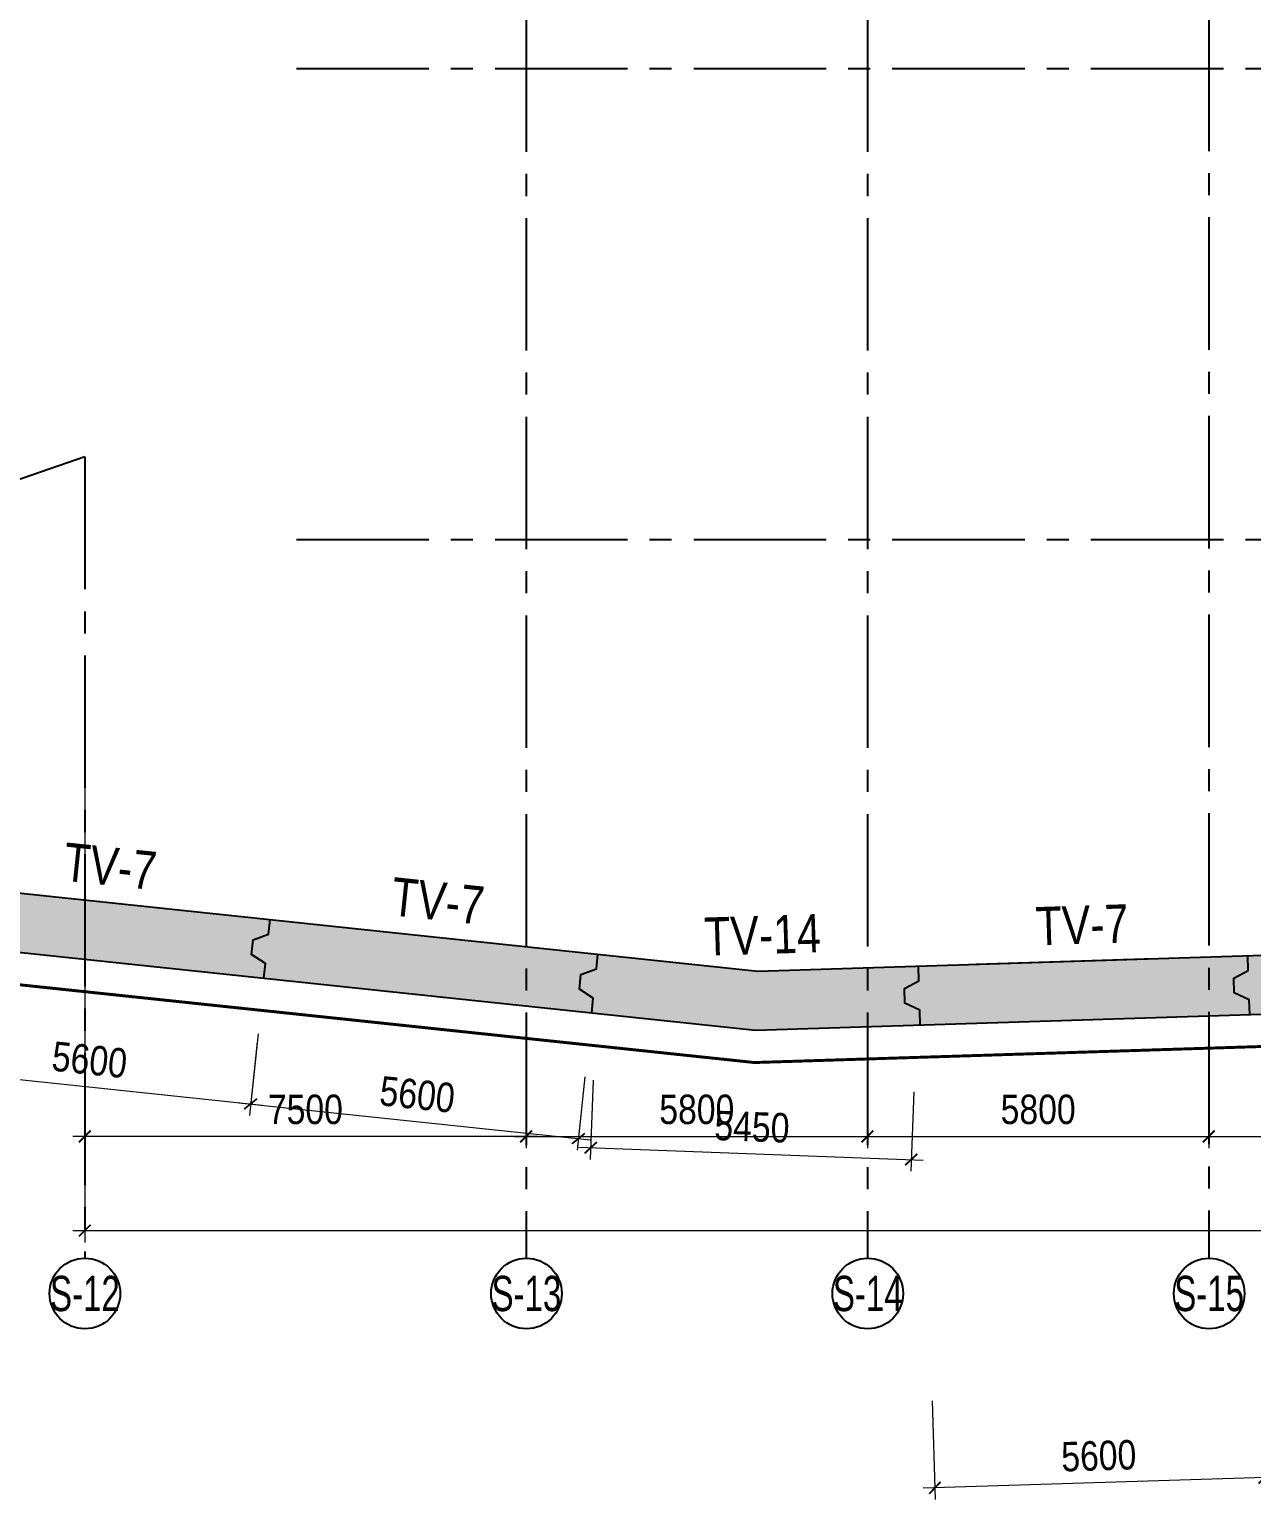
# Model space of a CAD drawing. Header units: millimetres. Extents: x 0 to 837459, y -815537 to -10000.
# Drawn here: x 572682 to 593447, y -544842 to -519862 of the extents above; entities that cross this region are included whole.
import ezdxf
from ezdxf.enums import TextEntityAlignment as Align
from ezdxf.xclip import XClip

# ---------------------------------------------------------------- set-up
doc = ezdxf.new("R2010")
doc.units = ezdxf.units.MM
doc.header["$LTSCALE"] = 100
doc.header["$XCLIPFRAME"] = 0
doc.header["$PDMODE"] = 32
doc.header["$PDSIZE"] = 2.5
for name, pattern in [('CENTER2', [1.125, 0.75, -0.125, 0.125, -0.125]), ('DASHDOT', [1, 0.5, -0.25, 0, -0.25]), ('DASHED', [4.5, 3, -1.5])]:
    doc.linetypes.add(name, pattern=pattern)
for name, color, linetype in [('ccu11-Dim', 8, 'Continuous'), ('ccu11-Khuat', 9, 'DASHED'), ('ccu12-Hatch', 250, 'Continuous'), ('ccu12-Truc', 13, 'CENTER2'), ('KT-Dim', 8, 'Continuous'), ('Xref_ST_MBDV Cot vach 30.7.2022$0$Xref_ST_MBDV Cot vach 30.7.2022|Xref_ST_MBDV Cot vach 30.7.2022|Xref_ST_MBDV Cot vach 30.7.2022|Xref_ST_MBDV Cot vach 30.7.2022|A-CORE-OTLN', 2, 'Continuous'), ('Xref_ST_MBDV Cot vach 30.7.2022$0$Xref_ST_MBDV Cot vach 30.7.2022|Xref_ST_MBDV Cot vach 30.7.2022|Xref_ST_MBDV Cot vach 30.7.2022|Xref_ST_MBDV Cot vach 30.7.2022|ccu12-Thay', 7, 'Continuous'), ('Xref_ST_MBDV Cot vach 30.7.2022|Xref_ST_MBDV Cot vach 30.7.2022|Xref_ST_MBDV Cot vach 30.7.2022|Xref_ST_MBDV Cot vach 30.7.2022|A-GRID-SYM', 50, 'Continuous')]:
    doc.layers.add(name, color=color, linetype=linetype)
doc.layers.add('ccu12-Tencaukien', color=9, linetype='Continuous', lineweight=15)
doc.styles.add('Arial', font='arial.ttf', dxfattribs={"width": 0.7})
doc.styles.add('Arial Narrow', font='ARIALN.TTF')
doc.styles.add('HBA-Text', font='GOTHIC.TTF')
doc.dimstyles.new('ccu12-200', dxfattribs={"dimscale": 200, "dimtxt": 2.5, "dimasz": 1, "dimexe": 1, "dimexo": 2, "dimgap": 1, "dimtad": 1, "dimdec": 0, "dimdsep": 46, "dimtxsty": 'Arial Narrow', "dimblk": 'ARCHTICK', "dimcen": -1, "dimdle": 1, "dimclrd": 256, "dimclre": 256, "dimclrt": 3, "dimadec": 0, "dimazin": 2, "dimtfac": 0.1, "dimtdec": 0, "dimtmove": 0, "dimatfit": 1, "dimldrblk": 'ARCHTICK', "dimfxl": 1, "dimtvp": 0.833333, "dimtolj": 1, "dimtzin": 12, "dimarcsym": 0})

# ---------------------------------------------------------------- blocks, each defined once
blk = doc.blocks.new('_ARCHTICK')
at = {"color": 0, "linetype": 'ByBlock', "const_width": 0.15}
blk.add_lwpolyline([(-0.5, -0.5), (0.5, 0.5)], dxfattribs=at)
blk = doc.blocks.new('*D223')
at = {"layer": 'ccu11-Dim', "lineweight": -2, "ltscale": 0.5, "transparency": 16777216}
for p, q in [((-32756, -7430), (-32703, -9107)), ((-38353, -7607), (-38300, -9284)), ((-32509, -8901), (-38506, -9090))]:
    blk.add_line(p, q, dxfattribs=at)
at = {"layer": 'Defpoints', "color": 0, "ltscale": 0.5, "transparency": 16777216}
for p in [(-38365, -7207), (-32768, -7030), (-38306, -9084)]:
    blk.add_point(p, dxfattribs=at)
at = {"layer": 'ccu11-Dim', "lineweight": -2, "ltscale": 0.5, "transparency": 16777216, "xscale": 200, "yscale": 200, "zscale": 200}
for p, rotation in [((-38306, -9084), 181.8102563568879), ((-32709, -8907), 1.810256356887825)]:
    blk.add_blockref('_ARCHTICK', p, dxfattribs=dict(at, rotation=rotation))
at = {"layer": 'ccu11-Dim', "color": 3, "ltscale": 0.5, "transparency": 16777216, "insert": (-35522, -8541), "char_height": 500, "attachment_point": 5, "rotation": 1.8103, "style": 'Arial Narrow', "bg_fill": 3, "box_fill_scale": 1.1, "bg_fill_color": 256, "bg_fill_true_color": 13158600, "bg_fill_transparency": 0}
blk.add_mtext('\\A1;5600', dxfattribs=at)
blk = doc.blocks.new('*D267')
at = {"layer": 'ccu11-Dim', "lineweight": -2, "ltscale": 0.5, "transparency": 16777216}
for p, q in [((-55376, -778), (-55523, -2171)), ((-49807, -1368), (-49954, -2760)), ((-55701, -1951), (-49734, -2582))]:
    blk.add_line(p, q, dxfattribs=at)
at = {"layer": 'Defpoints', "color": 0, "ltscale": 0.5, "transparency": 16777216}
for p in [(-55333, -381), (-49765, -970), (-49933, -2561)]:
    blk.add_point(p, dxfattribs=at)
at = {"layer": 'ccu11-Dim', "lineweight": -2, "ltscale": 0.5, "transparency": 16777216, "xscale": 200, "yscale": 200, "zscale": 200}
for p, rotation in [((-55502, -1972), 173.9587560428998), ((-49933, -2561), 353.9587560428998)]:
    blk.add_blockref('_ARCHTICK', p, dxfattribs=dict(at, rotation=rotation))
at = {"layer": 'ccu11-Dim', "color": 3, "ltscale": 0.5, "transparency": 16777216, "insert": (-52669, -1814), "char_height": 500, "attachment_point": 5, "rotation": 353.9588, "style": 'Arial Narrow', "bg_fill": 3, "box_fill_scale": 1.1, "bg_fill_color": 256, "bg_fill_true_color": 13158600, "bg_fill_transparency": 0}
blk.add_mtext('\\A1;5600', dxfattribs=at)
blk = doc.blocks.new('*D268')
at = {"layer": 'ccu11-Dim', "lineweight": -2, "ltscale": 0.5, "transparency": 16777216}
for p, q in [((-49822, -1511), (-49954, -2760)), ((-44253, -2100), (-44385, -3349)), ((-50132, -2540), (-44165, -3171))]:
    blk.add_line(p, q, dxfattribs=at)
at = {"layer": 'Defpoints', "color": 0, "ltscale": 0.5, "transparency": 16777216}
for p in [(-49780, -1113), (-44211, -1703), (-44364, -3150)]:
    blk.add_point(p, dxfattribs=at)
at = {"layer": 'ccu11-Dim', "lineweight": -2, "ltscale": 0.5, "transparency": 16777216, "xscale": 200, "yscale": 200, "zscale": 200}
for p, rotation in [((-49933, -2561), 173.9587560428998), ((-44364, -3150), 353.9587560428998)]:
    blk.add_blockref('_ARCHTICK', p, dxfattribs=dict(at, rotation=rotation))
at = {"layer": 'ccu11-Dim', "color": 3, "ltscale": 0.5, "transparency": 16777216, "insert": (-47101, -2403), "char_height": 500, "attachment_point": 5, "rotation": 353.9588, "style": 'Arial Narrow', "bg_fill": 3, "box_fill_scale": 1.1, "bg_fill_color": 256, "bg_fill_true_color": 13158600, "bg_fill_transparency": 0}
blk.add_mtext('\\A1;5600', dxfattribs=at)
blk = doc.blocks.new('*D269')
at = {"layer": 'ccu11-Dim', "lineweight": -2, "ltscale": 0.5, "transparency": 16777216}
for p, q in [((-44112, -2157), (-44161, -3505)), ((-38665, -2358), (-38715, -3706)), ((-44354, -3298), (-38508, -3514))]:
    blk.add_line(p, q, dxfattribs=at)
at = {"layer": 'Defpoints', "color": 0, "ltscale": 0.5, "transparency": 16777216}
for p in [(-44097, -1757), (-38651, -1958), (-38708, -3506)]:
    blk.add_point(p, dxfattribs=at)
at = {"layer": 'ccu11-Dim', "lineweight": -2, "ltscale": 0.5, "transparency": 16777216, "xscale": 200, "yscale": 200, "zscale": 200}
for p, rotation in [((-44154, -3305), 177.8845062021545), ((-38708, -3506), 357.8845062021545)]:
    blk.add_blockref('_ARCHTICK', p, dxfattribs=dict(at, rotation=rotation))
at = {"layer": 'ccu11-Dim', "color": 3, "ltscale": 0.5, "transparency": 16777216, "insert": (-41414, -2951), "char_height": 500, "attachment_point": 5, "rotation": 357.8845, "style": 'Arial Narrow', "bg_fill": 3, "box_fill_scale": 1.1, "bg_fill_color": 256, "bg_fill_true_color": 13158600, "bg_fill_transparency": 0}
blk.add_mtext('\\A1;5450', dxfattribs=at)
blk = doc.blocks.new('GRID-SYM-flat-73')
at = {"layer": 'Xref_ST_MBDV Cot vach 30.7.2022|Xref_ST_MBDV Cot vach 30.7.2022|Xref_ST_MBDV Cot vach 30.7.2022|Xref_ST_MBDV Cot vach 30.7.2022|A-GRID-SYM'}
blk.add_circle((0, 0, 0), 900, dxfattribs=at)
at = {"layer": 'Xref_ST_MBDV Cot vach 30.7.2022|Xref_ST_MBDV Cot vach 30.7.2022|Xref_ST_MBDV Cot vach 30.7.2022|Xref_ST_MBDV Cot vach 30.7.2022|A-GRID-SYM', "style": 'HBA-Text'}
blk.add_attdef('GRID', text='', height=900, rotation=359.6303, dxfattribs=at).set_placement((0, 0, 0), align=Align.MIDDLE_CENTER)
blk = doc.blocks.new('*D148')
at = {"layer": 'Defpoints', "color": 0, "transparency": 16777216}
for p in [(362499, -94047), (409199, -94047), (409199, -103941)]:
    blk.add_point(p, dxfattribs=at)
at = {"layer": 'KT-Dim', "lineweight": -2, "transparency": 16777216}
for p, q in [((362499, -94447), (362499, -104141)), ((409199, -94447), (409199, -104141)), ((362299, -103941), (409399, -103941))]:
    blk.add_line(p, q, dxfattribs=at)
at = {"layer": 'KT-Dim', "lineweight": -2, "transparency": 16777216, "xscale": 200, "yscale": 200, "zscale": 200, "rotation": 180}
blk.add_blockref('_ARCHTICK', (362499, -103941), dxfattribs=at)
at = {"layer": 'KT-Dim', "lineweight": -2, "transparency": 16777216, "xscale": 200, "yscale": 200, "zscale": 200}
blk.add_blockref('_ARCHTICK', (409199, -103941), dxfattribs=at)
at = {"layer": 'KT-Dim', "color": 3, "transparency": 16777216, "insert": (385849, -103485), "char_height": 500, "attachment_point": 5, "style": 'Arial Narrow'}
blk.add_mtext('\\A1;46700', dxfattribs=at)
blk = doc.blocks.new('*D133')
at = {"layer": 'Defpoints', "color": 0, "transparency": 16777216}
for p in [(375799, -100741), (381599, -100741), (381599, -102341)]:
    blk.add_point(p, dxfattribs=at)
at = {"layer": 'KT-Dim', "lineweight": -2, "transparency": 16777216}
for p, q in [((375799, -101141), (375799, -102541)), ((381599, -101141), (381599, -102541)), ((375599, -102341), (381799, -102341))]:
    blk.add_line(p, q, dxfattribs=at)
at = {"layer": 'KT-Dim', "lineweight": -2, "transparency": 16777216, "xscale": 200, "yscale": 200, "zscale": 200, "rotation": 180}
blk.add_blockref('_ARCHTICK', (375799, -102341), dxfattribs=at)
at = {"layer": 'KT-Dim', "lineweight": -2, "transparency": 16777216, "xscale": 200, "yscale": 200, "zscale": 200}
blk.add_blockref('_ARCHTICK', (381599, -102341), dxfattribs=at)
at = {"layer": 'KT-Dim', "color": 3, "transparency": 16777216, "insert": (378699, -101885), "char_height": 500, "attachment_point": 5, "style": 'Arial Narrow'}
blk.add_mtext('\\A1;5800', dxfattribs=at)
blk = doc.blocks.new('*D134')
at = {"layer": 'Defpoints', "color": 0, "transparency": 16777216}
for p in [(381599, -100741), (390299, -100741), (390299, -102341)]:
    blk.add_point(p, dxfattribs=at)
at = {"layer": 'KT-Dim', "lineweight": -2, "transparency": 16777216}
for p, q in [((381599, -101141), (381599, -102541)), ((390299, -101141), (390299, -102541)), ((381399, -102341), (390499, -102341))]:
    blk.add_line(p, q, dxfattribs=at)
at = {"layer": 'KT-Dim', "lineweight": -2, "transparency": 16777216, "xscale": 200, "yscale": 200, "zscale": 200, "rotation": 180}
blk.add_blockref('_ARCHTICK', (381599, -102341), dxfattribs=at)
at = {"layer": 'KT-Dim', "lineweight": -2, "transparency": 16777216, "xscale": 200, "yscale": 200, "zscale": 200}
blk.add_blockref('_ARCHTICK', (390299, -102341), dxfattribs=at)
at = {"layer": 'KT-Dim', "color": 3, "transparency": 16777216, "insert": (385949, -101885), "char_height": 500, "attachment_point": 5, "style": 'Arial Narrow'}
blk.add_mtext('\\A1;8700', dxfattribs=at)
blk = doc.blocks.new('*D138')
at = {"layer": 'Defpoints', "color": 0, "transparency": 16777216}
for p in [(369999, -100741), (375799, -100741), (375799, -102341)]:
    blk.add_point(p, dxfattribs=at)
at = {"layer": 'KT-Dim', "lineweight": -2, "transparency": 16777216}
for p, q in [((369999, -101141), (369999, -102541)), ((375799, -101141), (375799, -102541)), ((369799, -102341), (375999, -102341))]:
    blk.add_line(p, q, dxfattribs=at)
at = {"layer": 'KT-Dim', "lineweight": -2, "transparency": 16777216, "xscale": 200, "yscale": 200, "zscale": 200, "rotation": 180}
blk.add_blockref('_ARCHTICK', (369999, -102341), dxfattribs=at)
at = {"layer": 'KT-Dim', "lineweight": -2, "transparency": 16777216, "xscale": 200, "yscale": 200, "zscale": 200}
blk.add_blockref('_ARCHTICK', (375799, -102341), dxfattribs=at)
at = {"layer": 'KT-Dim', "color": 3, "transparency": 16777216, "insert": (372899, -101885), "char_height": 500, "attachment_point": 5, "style": 'Arial Narrow'}
blk.add_mtext('\\A1;5800', dxfattribs=at)
blk = doc.blocks.new('*D108')
at = {"layer": 'Defpoints', "color": 0, "transparency": 16777216}
for p in [(362499, -100741), (369999, -100741), (362499, -102341)]:
    blk.add_point(p, dxfattribs=at)
at = {"layer": 'KT-Dim', "lineweight": -2, "transparency": 16777216}
for p, q in [((362499, -101141), (362499, -102541)), ((369999, -101141), (369999, -102541)), ((370199, -102341), (362299, -102341))]:
    blk.add_line(p, q, dxfattribs=at)
at = {"layer": 'KT-Dim', "lineweight": -2, "transparency": 16777216, "xscale": 200, "yscale": 200, "zscale": 200, "rotation": 180}
blk.add_blockref('_ARCHTICK', (362499, -102341), dxfattribs=at)
at = {"layer": 'KT-Dim', "lineweight": -2, "transparency": 16777216, "xscale": 200, "yscale": 200, "zscale": 200}
blk.add_blockref('_ARCHTICK', (369999, -102341), dxfattribs=at)
at = {"layer": 'KT-Dim', "color": 3, "transparency": 16777216, "insert": (366249, -101885), "char_height": 500, "attachment_point": 5, "style": 'Arial Narrow'}
blk.add_mtext('\\A1;7500', dxfattribs=at)
blk = doc.blocks.new('Grid-ST-flat-3')
at = {"layer": 'ccu12-Truc', "ltscale": 30}
for p, q in [((381599.4, -66474.8), (381599.4, -104409.6)), ((369999.4, -69862.9), (369999.4, -104409.6)), ((375799.4, -69862.9), (375799.4, -104409.6)), ((366096.2, -84196.3), (425824, -84196.3)), ((362499.4, -90794.4), (320490.9, -105297.8)), ((362499.4, -90794.4), (362499.4, -104409.6)), ((366096.2, -92196.3), (425824, -92196.3))]:
    blk.add_line(p, q, dxfattribs=at)
at = {"layer": 'KT-Dim'}
ref = blk.add_blockref('GRID-SYM-flat-73', (362502.8, -105009.6, 0), dxfattribs=dict(at, xscale=0.6666666666666665, yscale=0.6666666666666665, zscale=0.6666666666666665, rotation=0.325197994598278))
ref.add_attrib('GRID', 'S-12', dxfattribs={"layer": 'Xref_ST_MBDV Cot vach 30.7.2022|Xref_ST_MBDV Cot vach 30.7.2022|Xref_ST_MBDV Cot vach 30.7.2022|Xref_ST_MBDV Cot vach 30.7.2022|A-GRID-SYM', "height": 600, "style": 'HBA-Text', "width": 0.7}).set_placement((362502.8, -105009.6, 0), align=Align.MIDDLE_CENTER)
ref = blk.add_blockref('GRID-SYM-flat-73', (370004.2, -105009.6), dxfattribs=dict(at, xscale=0.6666666666666665, yscale=0.6666666666666665, zscale=0.6666666666666665, rotation=0.325197994598278))
ref.add_attrib('GRID', 'S-13', dxfattribs={"layer": 'Xref_ST_MBDV Cot vach 30.7.2022|Xref_ST_MBDV Cot vach 30.7.2022|Xref_ST_MBDV Cot vach 30.7.2022|Xref_ST_MBDV Cot vach 30.7.2022|A-GRID-SYM', "height": 600, "style": 'HBA-Text', "width": 0.7}).set_placement((370004.2, -105009.6, 0), align=Align.MIDDLE_CENTER)
ref = blk.add_blockref('GRID-SYM-flat-73', (375804.2, -105009.6), dxfattribs=dict(at, xscale=0.6666666666666665, yscale=0.6666666666666665, zscale=0.6666666666666665, rotation=0.325197994598278))
ref.add_attrib('GRID', 'S-14', dxfattribs={"layer": 'Xref_ST_MBDV Cot vach 30.7.2022|Xref_ST_MBDV Cot vach 30.7.2022|Xref_ST_MBDV Cot vach 30.7.2022|Xref_ST_MBDV Cot vach 30.7.2022|A-GRID-SYM', "height": 600, "style": 'HBA-Text', "width": 0.7}).set_placement((375804.2, -105009.6, 0), align=Align.MIDDLE_CENTER)
ref = blk.add_blockref('GRID-SYM-flat-73', (381604.2, -105009.6), dxfattribs=dict(at, xscale=0.6666666666666665, yscale=0.6666666666666665, zscale=0.6666666666666665, rotation=0.325197994598278))
ref.add_attrib('GRID', 'S-15', dxfattribs={"layer": 'Xref_ST_MBDV Cot vach 30.7.2022|Xref_ST_MBDV Cot vach 30.7.2022|Xref_ST_MBDV Cot vach 30.7.2022|Xref_ST_MBDV Cot vach 30.7.2022|A-GRID-SYM', "height": 600, "style": 'HBA-Text', "width": 0.7}).set_placement((381604.2, -105009.6, 0), align=Align.MIDDLE_CENTER)
for base, p1, p2, picture, middle in [((409199.4, -103940.5), (362499.4, -94047.1), (409199.4, -94047.1), '*D148', (385849.4, -103485.2)), ((362499.4, -102340.5), (369999.4, -100740.5), (362499.4, -100740.5), '*D108', (366249.4, -101885.2)), ((375799.4, -102340.5), (369999.4, -100740.5), (375799.4, -100740.5), '*D138', (372899.4, -101885.2)), ((381599.4, -102340.5), (375799.4, -100740.5), (381599.4, -100740.5), '*D133', (378699.4, -101885.2)), ((390299.4, -102340.5), (381599.4, -100740.5), (390299.4, -100740.5), '*D134', (385949.4, -101885.2))]:
    dim = blk.add_linear_dim(base=base, p1=p1, p2=p2, dimstyle='ccu12-200', dxfattribs=at)
    dim.commit()
    dim.dimension.update_dxf_attribs({"geometry": picture, "text_midpoint": middle})
blk = doc.blocks.new('220830_DWall Plan')
at = {"layer": 'ccu11-Dim', "ltscale": 0.5}
blk.add_line((-37606.8, -188.1), (-34570.4, -92.1), dxfattribs=at)
at = {"layer": 'Xref_ST_MBDV Cot vach 30.7.2022$0$Xref_ST_MBDV Cot vach 30.7.2022|Xref_ST_MBDV Cot vach 30.7.2022|Xref_ST_MBDV Cot vach 30.7.2022|Xref_ST_MBDV Cot vach 30.7.2022|ccu12-Thay', "ltscale": 10}
for points in [[(-38554.7, -1218.5), (-38562.6, -968.8), (-38816.6, -851.7), (-38824.5, -601.7), (-38578.4, -468.7), (-38586.3, -219)], [(-32957.5, -1041.6), (-32965.4, -791.9), (-33219.4, -674.8), (-33227.3, -424.8), (-32981.2, -291.8), (-32989.1, -42.1)]]:
    blk.add_lwpolyline(points, dxfattribs=at)
at = {"layer": 'ccu12-Tencaukien', "color": 2, "style": 'Arial', "width": 0.8}
for s, rotation, p in [('TV-7', 353.95876, (-52355.5, 1153.4)), ('TV-7', 353.95876, (-46786.6, 564)), ('TV-7', 1.81026, (-35796.8, 158)), ('TV-14', 1.81026, (-41225.7, -13.5))]:
    blk.add_text(s, height=650, rotation=rotation, dxfattribs=at).set_placement(p, align=Align.CENTER)
at = {"layer": 'ccu11-Dim', "ltscale": 0.5}
for base, p1, p2, angle, override, picture, middle in [((-49932.9, -2561), (-55333.4, -380.5), (-49764.5, -969.9), 353.95876, {"dimzin": 0, "dimfxl": 150, "dimtfill": 1}, '*D267', (-52669.5, -1813.6)), ((-38306.1, -9084), (-32768.2, -7030.1), (-38365.4, -7207), 1.81026, {"dimzin": 0, "dimtmove": 1, "dimfxl": 150, "dimtfill": 1}, '*D223', (-35521.9, -8540.5))]:
    dim = blk.add_linear_dim(base=base, p1=p1, p2=p2, angle=angle, dimstyle='ccu12-200', override=override, dxfattribs=at)
    dim.commit()
    dim.dimension.update_dxf_attribs({"geometry": picture, "text_midpoint": middle})
at = {"layer": 'Xref_ST_MBDV Cot vach 30.7.2022$0$Xref_ST_MBDV Cot vach 30.7.2022|Xref_ST_MBDV Cot vach 30.7.2022|Xref_ST_MBDV Cot vach 30.7.2022|Xref_ST_MBDV Cot vach 30.7.2022|A-CORE-OTLN', "color": 6}
blk.add_lwpolyline([(-84845.4, 8596.4), (-82314, 7399.9), (-79735.1, 6309.2), (-77113.4, 5326.2), (-74453.2, 4452.5), (-71759.1, 3689.8), (-69035.7, 3039.2), (-66287.7, 2501.9), (-63519.8, 2078.9), (-60739.2, 1750.2), (-41316.3, -305.3), (-499.5, 984.7)], dxfattribs=at)
at = {"layer": 'Xref_ST_MBDV Cot vach 30.7.2022$0$Xref_ST_MBDV Cot vach 30.7.2022|Xref_ST_MBDV Cot vach 30.7.2022|Xref_ST_MBDV Cot vach 30.7.2022|Xref_ST_MBDV Cot vach 30.7.2022|ccu12-Thay', "ltscale": 10}
blk.add_lwpolyline([(-49706.6, -422.9), (-49680.4, -174.5), (-49916, -23.8), (-49889.6, 225), (-49627.7, 323.1), (-49601.4, 571.5)], dxfattribs=at)
at = {"layer": 'ccu11-Dim', "ltscale": 0.5}
dim = blk.add_linear_dim(base=(-44364, -3150.4), p1=(-49779.7, -1113.2), p2=(-44210.8, -1702.5), angle=353.95876, dimstyle='ccu12-200', override={"dimzin": 0, "dimfxl": 150, "dimtfill": 1}, dxfattribs=at)
dim.commit()
dim.dimension.update_dxf_attribs({"geometry": '*D268', "text_midpoint": (-47100.6, -2402.9)})
at = {"layer": 'ccu12-Hatch', "ltscale": 0.5}
h = blk.add_hatch(dxfattribs=at)
h.set_pattern_fill('VATLIEU04', color=256, scale=50, pattern_type=2)
h.set_pattern_definition([(50, (-626373.33, 223416.3), (358.63009, -31.37607), [37.5, -412.5]), (355, (-626373.33, 223416.3), (-69.37567, 376.09607), [30, -330]), (100.4514, (-626343.45, 223413.7), (289.25469, 344.71977), [31.8701, -350.57106]), (46.1842, (-626373.33, 223516.3), (533.62052, -82.7595), [56.25, -618.75]), (96.6356, (-626328.87, 223509.4), (467.33135, 487.05894), [47.80514, -525.8565]), (351.1842, (-626373.33, 223516.3), (467.33097, 487.0593), [45, -495]), (21, (-626323.33, 223491.3), (298.45353, -201.30945), [37.5, -412.5]), (326, (-626323.33, 223491.3), (121.65767, 362.57502), [30, -330]), (71.4514, (-626298.46, 223474.54), (420.11131, 161.26525), [31.8701, -350.57106]), (37.5, (-626373.33, 223416.31), (6.079928, 166.446927), [0, -326, 0, -335, 0, -331.25]), (7.5, (-626373.33, 223416.31), (131.53477, 197.205856), [0, -191, 0, -318.5, 0, -126.25]), (327.5, (-626484.83, 223416.31), (266.911218, -11.277436), [0, -125, 0, -390, 0, -517.5]), (317.5, (-626534.83, 223416.31), (291.593085, 50.05249), [0, -162.5, 0, -259, 0, -367.5]), (45, (-626373.33, 223416.31), (-150.26019, 150.26019), []), (45, (-626373.33, 223477.56), (-150.26019, 150.26019), [])])
h.paths.add_polyline_path([(-122510.4, 58795.4), (-122033.7, 56036.3), (-122025.8, 55995.6), (-121435.2, 53258.6), (-121425.6, 53218.3), (-120722.3, 50508.1), (-120711, 50468.2), (-119896.1, 47789.5), (-119883.2, 47750.1), (-118958, 45107.4), (-118943.5, 45068.6), (-117909.8, 42466.4), (-117893.7, 42428.3), (-116753.1, 39871.1), (-116735.4, 39833.7), (-115489.9, 37325.9), (-115470.4, 37288.7), (-113949.2, 34524), (-113926.1, 34484.2), (-112465, 32095.7), (-112442.4, 32060.3), (-110882.3, 29735.2), (-110858.5, 29701.3), (-109203.6, 27442.8), (-109178.4, 27409.9), (-107431.4, 25221.8), (-107404.9, 25189.9), (-105568.8, 23076), (-105541, 23045.3), (-103618.9, 21009.2), (-103589.9, 20979.7), (-101585.2, 19024.9), (-101555, 18996.6), (-99471.1, 17126.5), (-99439.7, 17099.4), (-97280.2, 15317.2), (-97247.7, 15291.5), (-95016.3, 13600.1), (-94982.8, 13575.8), (-92683.3, 11978.3), (-92648.8, 11955.3), (-90285.1, 10454.4), (-90249.7, 10432.9), (-87825.9, 9031.1), (-87789.6, 9011.1), (-85309.8, 7710.8), (-85272.8, 7692.3), (-82741.3, 6495.8), (-82703.5, 6478.9), (-80124.7, 5388.2), (-80086.2, 5372.8), (-77464.5, 4389.8), (-77425.4, 4376.1), (-74765.2, 3502.4), (-74725.6, 3490.3), (-72031.5, 2727.6), (-71991.4, 2717.1), (-69268, 2066.5), (-69227.6, 2057.8), (-66479.6, 1520.5), (-66438.8, 1513.4), (-63670.9, 1090.4), (-63637.2, 1085.8), (-60856.6, 757.2), (-60844.4, 755.8), (-41353.3, -1307), (0, 0), (5993.1, 7667.3), (-23501.3, 144497.8), (-27624.7, 160190.9), (-41845.5, 164209.2), (-48082.3, 159482.1), (-71537, 141587.6), (-77499.2, 137277.8), (-78971.4, 133992.6), (-83075.5, 131026), (-86656.7, 130658.3), (-88925.9, 129018), (-91195.2, 127377.7), (-93464.4, 125737.4), (-93470.8, 125732.8), (-95729.2, 124077.6), (-95757.8, 124056), (-97965.7, 122333.9), (-98004.3, 122302.4), (-100138.8, 120490.2), (-100176.1, 120457.1), (-102233.4, 118557.8), (-102269.3, 118523.2), (-104245.9, 116540.1), (-104280.4, 116504.1), (-106173, 114440.6), (-106205.9, 114403.1), (-108011.2, 112262.8), (-108042.5, 112224.1), (-109757.4, 110010.7), (-109787.1, 109970.7), (-111408.7, 107688), (-111436.7, 107646.8), (-112962, 105298.7), (-112988.3, 105256.4), (-114414.8, 102847), (-114439.3, 102803.6), (-115764.6, 100337.1), (-115787.3, 100292.7), (-117009, 97773.3), (-117029.8, 97728.1), (-118145.9, 95160.1), (-118164.8, 95114), (-119173.3, 92501.9), (-119190.2, 92455.1), (-120089.4, 89803.4), (-120104.4, 89755.9), (-120892.7, 87069.1), (-120905.8, 87021), (-121581.8, 84303.9), (-121592.9, 84255.3), (-122155.5, 81512.4), (-122164.5, 81463.4), (-122612.8, 78699.5), (-122619.8, 78650.1), (-122952.9, 75870), (-122957.9, 75820.4), (-123175.3, 73028.9), (-123178.2, 72978.7), (-123278.4, 70180.4), (-123279.1, 70131.9), (-123266, 67331.9), (-123264.7, 67281.1), (-123132.9, 64484.2), (-123130.1, 64443.1), (-122883.3, 61654), (-122878.8, 61612.8), (-122516.6, 58836.3)])
h.paths.add_polyline_path([(-24474.2, 144265.3), (-28446.7, 159384), (-41638.3, 163111.5), (-47477, 158686.1), (-70940.7, 140784.7), (-76696.2, 136624.4), (-78168.4, 133339.2), (-82706.9, 130058.6), (-86288, 129690.9), (-88340.1, 128207.6), (-88223, 128045.5), (-90492.2, 126405.2), (-92761.4, 124764.9), (-95019.8, 123109.7), (-97227.7, 121387.7), (-99362.1, 119575.4), (-101419.4, 117676.1), (-103396, 115692.9), (-105288.6, 113629.4), (-107093.9, 111489.1), (-108808.8, 109275.7), (-110430.4, 106993.1), (-111955.7, 104645), (-113382.2, 102235.7), (-114707.5, 99769.1), (-115929.2, 97249.7), (-117045.3, 94681.8), (-118053.8, 92069.7), (-118953, 89418), (-119741.3, 86731.3), (-120417.3, 84014.1), (-120980, 81271.2), (-121428.3, 78507.4), (-121761.5, 75727.3), (-121978.9, 72935.7), (-122079.1, 70137.5), (-122066, 67337.5), (-121934.3, 64540.6), (-122134, 64531.2), (-121887.2, 61742.1), (-121525, 58965.6), (-121048.3, 56206.5), (-120457.7, 53469.5), (-119754.3, 50759.3), (-118939.4, 48080.5), (-118014.2, 45437.8), (-116980.4, 42835.6), (-115839.8, 40278.5), (-114594.3, 37770.7), (-113073.1, 35006), (-111612, 32617.5), (-110051.9, 30292.4), (-108396.9, 28033.8), (-106649.9, 25845.7), (-104813.8, 23731.8), (-102891.7, 21695.7), (-100887.1, 19740.8), (-98803.2, 17870.7), (-96643.7, 16088.4), (-94412.2, 14397.1), (-92112.7, 12799.5), (-89749, 11298.5), (-87325.2, 9896.7), (-84845.4, 8596.4), (-82314, 7399.9), (-79735.1, 6309.2), (-77113.4, 5326.2), (-74453.2, 4452.5), (-71759.1, 3689.8), (-69035.7, 3039.2), (-66287.7, 2501.9), (-63519.8, 2078.9), (-60739.2, 1750.2), (-41316.3, -305.3), (-499.5, 984.7), (4916.9, 7914.3)], flags=16)
at = {"layer": 'Xref_ST_MBDV Cot vach 30.7.2022$0$Xref_ST_MBDV Cot vach 30.7.2022|Xref_ST_MBDV Cot vach 30.7.2022|Xref_ST_MBDV Cot vach 30.7.2022|Xref_ST_MBDV Cot vach 30.7.2022|A-CORE-OTLN', "color": 6}
blk.add_lwpolyline([(-85272.8, 7692.3), (-82741.3, 6495.8), (-82703.5, 6478.9), (-80124.7, 5388.2), (-80086.2, 5372.8), (-77464.5, 4389.8), (-77425.4, 4376.1), (-74765.2, 3502.4), (-74725.6, 3490.3), (-72031.5, 2727.6), (-71991.4, 2717.1), (-69268, 2066.5), (-69227.6, 2057.8), (-66479.6, 1520.5), (-66438.8, 1513.4), (-63670.9, 1090.4), (-63637.2, 1085.8), (-60856.6, 757.2), (-60844.4, 755.8), (-41353.3, -1307), (0, 0)], dxfattribs=at)
at = {"layer": 'Xref_ST_MBDV Cot vach 30.7.2022$0$Xref_ST_MBDV Cot vach 30.7.2022|Xref_ST_MBDV Cot vach 30.7.2022|Xref_ST_MBDV Cot vach 30.7.2022|Xref_ST_MBDV Cot vach 30.7.2022|ccu12-Thay', "ltscale": 10}
blk.add_lwpolyline([(-44137.7, -1012.3), (-44111.5, -763.9), (-44347.1, -613.1), (-44320.7, -364.4), (-44058.8, -266.3), (-44032.5, -17.9)], dxfattribs=at)
at = {"layer": 'ccu11-Dim', "ltscale": 0.5}
dim = blk.add_aligned_dim(p1=(-44096.8, -1757.3), p2=(-38650.5, -1958.5), distance=-1548.7, dimstyle='ccu12-200', override={"dimzin": 0, "dimfxl": 150, "dimtfill": 1}, dxfattribs=at)
dim.commit()
dim.dimension.update_dxf_attribs({"geometry": '*D269', "text_midpoint": (-41414, -2950.6)})
at = {"layer": 'ccu11-Khuat', "color": 1, "linetype": 'DASHDOT', "ltscale": 18, "const_width": 50}
blk.add_lwpolyline([(-28510.9, 165727.9), (-36919.6, 168632.9), (-48415.2, 159919.9), (-71865, 142029.1), (-95482.1, 124957.6, 0.6850113), (-62162.5, 342.2), (-41373.6, -1857.9), (274.8, -541.6), (6585, 7531.5), (-22966.3, 144625.7)], format="xyb", close=True, dxfattribs=at)
blk.add_blockref('Grid-ST-flat-3', (-415251.1, 99227.9, 0.1))

msp = doc.modelspace()

# ---------------------------------------------------------------- block references
at = {"layer": 'ccu12-Tencaukien'}
ref = msp.add_blockref('220830_DWall Plan', (626373, -535558), dxfattribs=at)
XClip(ref).set_block_clipping_path([(-131661.2359304362, -22322.7323806782), (12318.7632058231, 92474.8859781325)])

doc.saveas('drawing.dxf')
